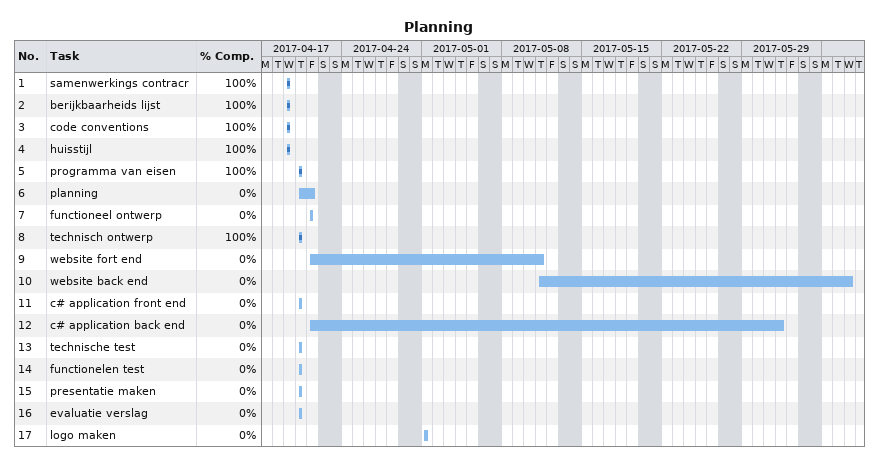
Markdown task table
Planning

| ID | Task | Start | Finish | % complete |
|---|---|---|---|---|
| 1 | samenwerkings contracr | 2017-04-19 | 2017-04-19 | 100 |
| 2 | berijkbaarheids lijst | 2017-04-19 | 2017-04-19 | 100 |
| 3 | code conventions | 2017-04-19 | 2017-04-19 | 100 |
| 4 | huisstijl | 2017-04-19 | 2017-04-19 | 100 |
| 5 | programma van eisen | 2017-04-20 | 2017-04-20 | 100 |
| 6 | planning | 2017-04-20 | 2017-04-21 | 0 |
| 7 | functioneel ontwerp | 2017-04-21 | 2017-04-21 | 0 |
| 8 | technisch ontwerp | 2017-04-20 | 2017-04-20 | 100 |
| 9 | website fort end | 2017-04-21 | 2017-05-11 | 0 |
| 10 | website back end | 2017-05-11 | 2017-06-07 | 0 |
| 11 | c# application front end | 2017-04-20 | 2017-04-20 | 0 |
| 12 | c# application back end | 2017-04-21 | 2017-06-01 | 0 |
| 13 | technische test | 2017-04-20 | 2017-04-20 | 0 |
| 14 | functionelen test | 2017-04-20 | 2017-04-20 | 0 |
| 15 | presentatie maken | 2017-04-20 | 2017-04-20 | 0 |
| 16 | evaluatie verslag | 2017-04-20 | 2017-04-20 | 0 |
| 17 | logo maken | 2017-05-01 | 2017-05-01 | 0 |
